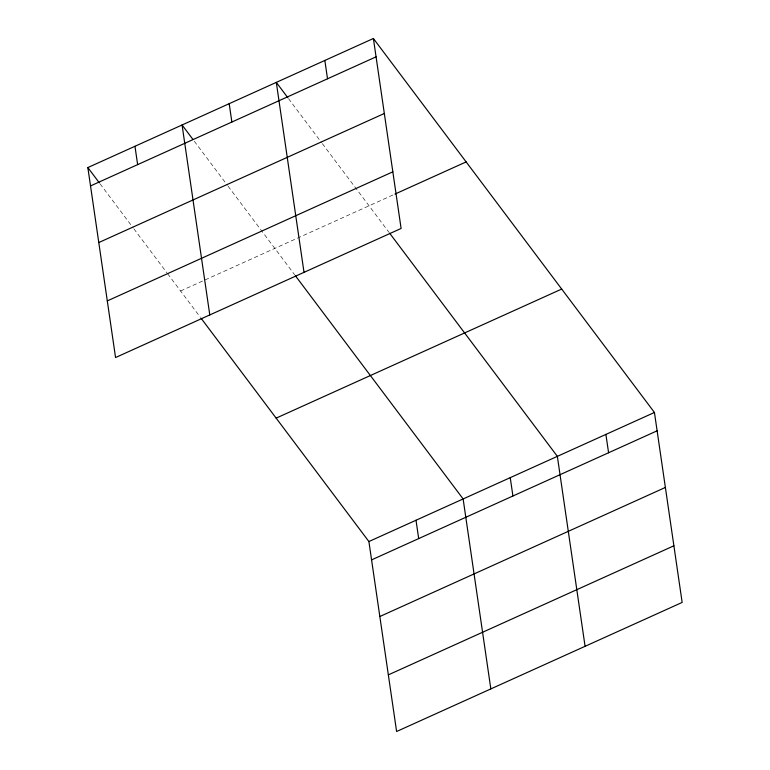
<?xml version="1.0" encoding="UTF-8"?>
<svg xmlns="http://www.w3.org/2000/svg" width="770" height="770" viewBox="0 0 770 770"><rect width="100%" height="100%" fill="white"/><g stroke="black" fill="none" stroke-linecap="round" stroke-linejoin="round"><path stroke-width="0.58" stroke-dasharray="3.85 2.89" d="M180.594 290.983L393.865 194.579M288.529 98.647L321.6 142.652M322.322 143.615L388.869 232.165M194.3 141.237L227.371 185.252M228.084 186.205L294.641 274.755M100.061 183.838L133.143 227.843M133.855 228.796L166.926 272.801M167.648 273.764L200.412 317.356"/><path stroke-width="1.16" d="M373.392 38.5L401.103 228.459L115.558 357.53L87.847 167.571L373.392 38.5L654.442 412.47L682.153 602.429L396.608 731.5L368.897 541.541L201.114 318.299M90.523 185.926L376.068 56.845M98.781 242.55L384.326 113.479M107.29 300.906L392.844 171.826M394.943 194.088L466.139 161.912M276.151 418.129L561.696 289.058M368.897 541.541L654.442 412.47M371.573 559.886L657.118 430.815M379.841 616.52L665.386 487.449M388.35 674.866L673.894 545.795M287.807 97.694L276.305 82.38L304.015 272.349M389.582 233.108L557.355 456.35L585.075 646.309M192.856 139.332L182.076 124.981L209.787 314.94M295.353 275.699L463.126 498.941L490.837 688.909M87.847 167.571L99.349 182.875M605.903 434.405L608.579 452.76M510.24 477.65L512.916 495.996M416.012 520.241L418.688 538.586M324.844 60.445L327.519 78.79M229.191 103.68L231.866 122.026M134.962 146.271L137.638 164.626"/></g></svg>
